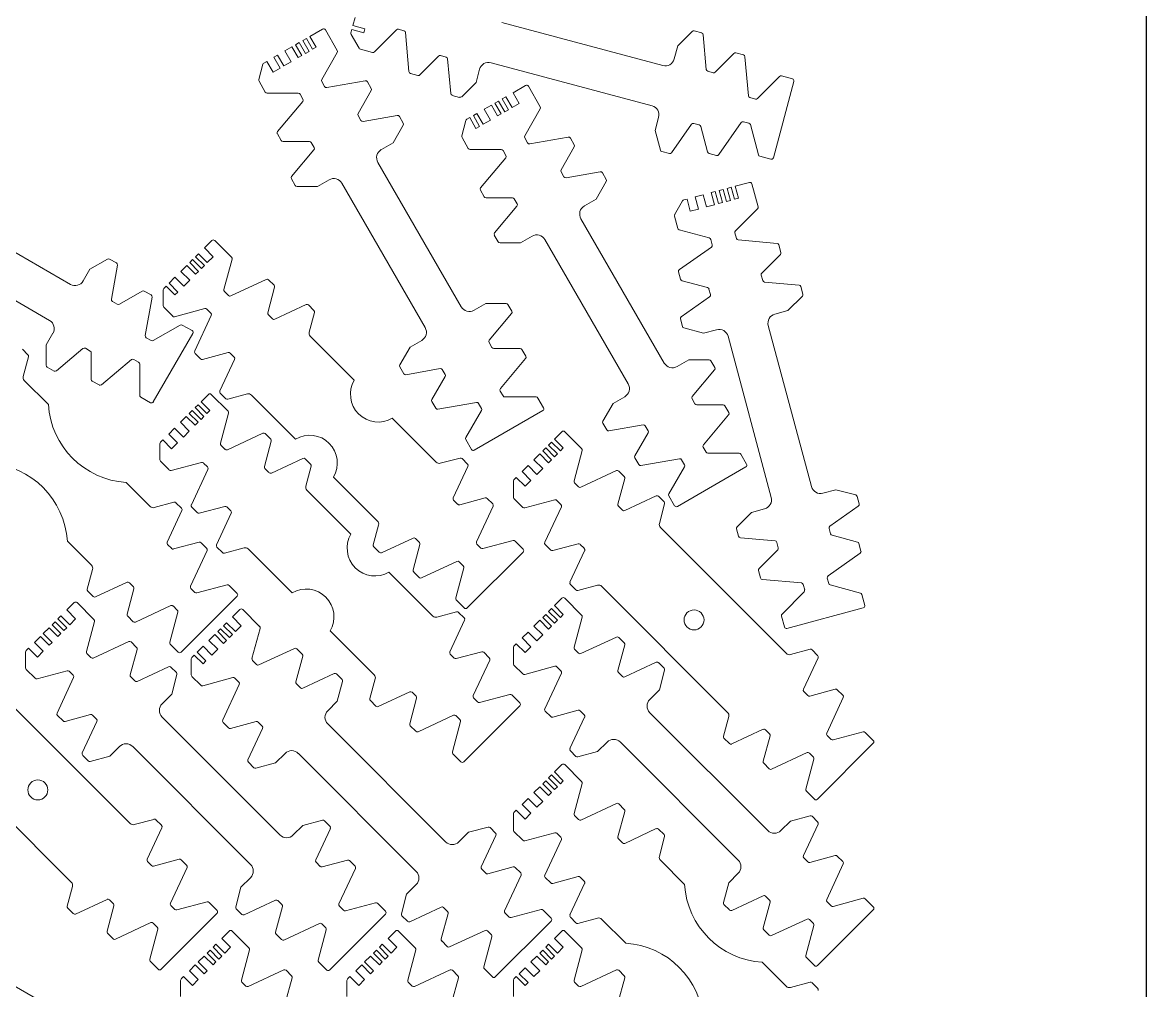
# Model space of a CAD drawing. Header units: millimetres. Extents: x 0 to 1040, y 0 to 600.
# Drawn here: x 769.7 to 1040, y 154.4 to 387.1 of the extents above; entities that cross this region are included whole.
import ezdxf

# ---------------------------------------------------------------- set-up
doc = ezdxf.new("R2010")
doc.units = ezdxf.units.MM
for name, color, linetype in [('Q3_NORMAL', 3, 'Continuous'), ('Q4_MEDIUM', 4, 'Continuous'), ('Q5_HIGH', 5, 'Continuous'), ('SHEET', 7, 'Continuous')]:
    doc.layers.add(name, color=color, linetype=linetype)

msp = doc.modelspace()

# ---------------------------------------------------------------- linework, layer by layer
at = {"layer": 'Q3_NORMAL', "color": 3, "lineweight": 13}
for p, q in [((838.84, 383.72), (841.87, 385.47)), ((848.69, 384.58), (848.89, 385.34)), ((850.65, 380.88), (848.74, 384.2)), ((826.54, 373.32), (827.53, 377.02)), ((827.76, 377.32), (828.45, 377.72)), ((887.66, 370.19), (890.69, 371.94)), ((875.35, 359.79), (876.35, 363.49)), ((876.58, 363.79), (877.26, 364.19)), ((941.11, 347.71), (944.49, 348.62)), ((926.53, 340.85), (928.45, 344.17)), ((928.75, 344.4), (929.52, 344.61)), ((813.45, 332.89), (815.21, 334.66)), ((803.55, 318.95), (803.55, 322.78)), ((803.69, 323.14), (804.25, 323.7)), ((812.64, 295.91), (814.41, 297.68)), ((802.89, 286.16), (803.45, 286.72)), ((897.64, 286.91), (899.41, 288.68)), ((802.74, 281.98), (802.74, 285.8)), ((887.74, 272.98), (887.74, 276.8)), ((887.89, 277.16), (888.45, 277.72)), ((897.64, 246.91), (899.41, 248.68)), ((780.36, 245.85), (782.13, 247.62)), ((820.19, 244.19), (821.96, 245.96)), ((770.46, 231.91), (770.46, 235.74)), ((770.61, 236.09), (771.17, 236.65)), ((887.74, 232.98), (887.74, 236.8)), ((887.89, 237.16), (888.45, 237.72)), ((810.29, 230.26), (810.29, 234.09)), ((810.44, 234.44), (811, 235)), ((897.64, 206.91), (899.41, 208.68)), ((887.89, 197.16), (888.45, 197.72)), ((887.74, 192.98), (887.74, 196.8)), ((817.64, 166.91), (819.41, 168.68)), ((857.64, 166.91), (859.41, 168.68)), ((897.64, 166.91), (899.41, 168.68)), ((807.74, 152.98), (807.74, 156.8)), ((807.89, 157.16), (808.45, 157.72)), ((847.74, 152.98), (847.74, 156.8)), ((847.89, 157.16), (848.45, 157.72)), ((887.74, 152.98), (887.74, 156.8)), ((887.89, 157.16), (888.45, 157.72))]:
    msp.add_line(p, q, dxfattribs=at)
at = {"layer": 'Q3_NORMAL', "color": 3, "linetype": 'Continuous', "lineweight": 13}
for p, q in [((842.55, 385.29), (845.41, 380.34)), ((860.13, 385.44), (861.44, 385.08)), ((861.81, 384.64), (862.63, 375.27)), ((933.03, 384.54), (931.23, 385.02)), ((934.13, 375.78), (933.4, 384.1)), ((850.95, 380.65), (853.86, 379.87)), ((870.26, 379.1), (871.57, 378.75)), ((943.07, 379.26), (941.27, 379.74)), ((944.25, 369.45), (943.43, 378.82)), ((871.94, 378.31), (872.67, 369.99)), ((842.86, 371.42), (852.12, 373.05)), ((863, 374.83), (864.8, 374.35)), ((935.81, 374.99), (934.5, 375.34)), ((954.83, 373.52), (952.21, 374.22)), ((826.59, 372.94), (828.09, 370.34)), ((841.66, 372.84), (842.34, 371.66)), ((852.64, 372.81), (853.57, 371.2)), ((891.37, 371.76), (894.23, 366.81)), ((955.18, 372.91), (950.27, 354.55)), ((837.09, 368.09), (831.04, 360.88)), ((836.46, 369.84), (837.14, 368.66)), ((873.04, 369.55), (874.83, 369.07)), ((945.94, 368.66), (944.62, 369.01)), ((850.4, 364.7), (851.08, 363.52)), ((851.6, 363.28), (859.82, 364.73)), ((860.34, 364.48), (861.27, 362.87)), ((930.59, 362.59), (925.81, 355.76)), ((932.45, 362.44), (931.13, 362.79)), ((942.53, 363.02), (937.13, 355.31)), ((944.38, 362.86), (943.07, 363.21)), ((830.99, 360.31), (831.92, 358.7)), ((891.67, 357.89), (900.94, 359.52)), ((839.14, 358.2), (839.82, 357.02)), ((875.4, 359.41), (876.91, 356.81)), ((890.47, 359.31), (891.15, 358.13)), ((901.46, 359.28), (902.39, 357.67)), ((839.77, 356.45), (834.41, 350.05)), ((885.91, 354.56), (879.86, 347.35)), ((885.28, 356.31), (885.96, 355.13)), ((925.27, 355.56), (923.47, 356.04)), ((936.59, 355.11), (934.8, 355.59)), ((949.65, 354.2), (947.03, 354.9)), ((834.36, 349.48), (835.29, 347.87)), ((899.22, 351.17), (899.9, 349.99)), ((900.42, 349.75), (908.63, 351.2)), ((909.15, 350.95), (910.09, 349.34)), ((879.81, 346.78), (880.74, 345.17)), ((945.1, 348.26), (946.58, 342.75)), ((887.96, 344.67), (888.64, 343.49)), ((888.59, 342.92), (883.22, 336.53)), ((926.48, 340.47), (927.26, 337.57)), ((883.17, 335.95), (884.1, 334.34)), ((941.01, 336.47), (941.37, 335.16)), ((815.92, 334.66), (819.96, 330.62)), ((935.38, 333.07), (927.67, 327.67)), ((935.22, 334.92), (935.57, 333.61)), ((941.81, 334.79), (951.18, 333.97)), ((951.62, 333.6), (952.1, 331.8)), ((792.29, 329.27), (790.67, 330.2)), ((791.08, 320.53), (792.53, 328.75)), ((927.47, 327.13), (927.95, 325.33)), ((819.8, 321.34), (828.33, 325.32)), ((828.9, 325.22), (830.21, 323.9)), ((947.35, 326.35), (947.7, 325.03)), ((948.14, 324.66), (956.46, 323.94)), ((800.61, 321.58), (799, 322.51)), ((818.27, 322.4), (819.24, 321.44)), ((934.79, 322.98), (935.15, 321.67)), ((956.9, 323.57), (957.38, 321.77)), ((792.5, 319.33), (791.32, 320.01)), ((799.22, 311.79), (800.86, 321.06)), ((830.35, 315.74), (837.92, 319.27)), ((838.48, 319.17), (839.8, 317.85)), ((887.37, 317.65), (886.44, 319.27)), ((934.95, 321.13), (928.11, 316.34)), ((803.69, 318.6), (805.82, 316.48)), ((815.09, 316.63), (811.12, 308.11)), ((814.03, 318.16), (814.99, 317.2)), ((828.83, 316.8), (829.79, 315.84)), ((881.96, 310.69), (887.32, 317.08)), ((810.49, 312.99), (808.14, 314.34)), ((927.92, 315.8), (928.4, 314.01)), ((800.64, 310.59), (799.46, 311.27)), ((810.67, 312.31), (801.17, 295.85)), ((769.7, 308.53), (771.02, 307.21)), ((784.25, 308.71), (777.86, 303.34)), ((786, 308.08), (784.82, 308.76)), ((882.59, 308.94), (881.91, 310.12)), ((890.74, 306.83), (889.81, 308.44)), ((795.89, 306.03), (788.68, 299.98)), ((797.64, 305.4), (796.46, 306.08)), ((811.22, 307.54), (812.53, 306.22)), ((820.7, 306.08), (817.17, 298.52)), ((819.63, 307.61), (820.6, 306.65)), ((884.64, 299.05), (890.69, 306.26)), ((936.19, 304.13), (935.26, 305.74)), ((777.29, 303.29), (775.67, 304.22)), ((861.39, 302.65), (860.46, 304.27)), ((870.13, 303.86), (861.91, 302.41)), ((871.33, 302.44), (870.65, 303.62)), ((930.78, 297.16), (936.14, 303.55)), ((788.11, 299.93), (786.5, 300.86)), ((815.11, 297.68), (819.15, 293.64)), ((817.27, 297.95), (818.58, 296.64)), ((885.27, 297.3), (884.59, 298.48)), ((800.49, 295.67), (798.14, 297.02)), ((869.09, 294.33), (868.16, 295.94)), ((878.87, 295.72), (869.61, 294.09)), ((880.07, 294.3), (879.39, 295.48)), ((895, 294.45), (893.64, 296.8)), ((931.41, 295.41), (930.73, 296.59)), ((939.56, 293.3), (938.62, 294.91)), ((894.81, 293.77), (878.36, 284.27)), ((933.46, 285.52), (939.51, 292.73)), ((910.21, 289.13), (909.28, 290.74)), ((918.95, 290.33), (910.73, 288.88)), ((920.15, 288.91), (919.47, 290.09)), ((819, 284.36), (827.52, 288.34)), ((828.09, 288.24), (829.4, 286.92)), ((877.68, 284.45), (876.32, 286.8)), ((900.11, 288.68), (904.15, 284.64)), ((817.47, 285.42), (818.43, 284.46)), ((934.09, 283.77), (933.41, 284.95)), ((802.89, 281.62), (805.01, 279.5)), ((813.23, 281.18), (814.19, 280.22)), ((829.55, 278.76), (837.11, 282.29)), ((837.68, 282.19), (838.99, 280.87)), ((876.72, 280.93), (875.4, 282.25)), ((917.9, 280.8), (916.97, 282.41)), ((927.69, 282.19), (918.42, 280.56)), ((928.89, 280.77), (928.21, 281.95)), ((943.81, 280.92), (942.46, 283.27)), ((814.29, 279.65), (810.31, 271.13)), ((828.02, 279.82), (828.98, 278.86)), ((873.29, 272.8), (876.82, 280.37)), ((904, 275.36), (912.52, 279.34)), ((913.09, 279.24), (914.4, 277.92)), ((943.63, 280.24), (927.18, 270.74)), ((902.47, 276.42), (903.43, 275.46)), ((914.55, 269.76), (922.11, 273.29)), ((922.68, 273.19), (923.99, 271.87)), ((926.49, 270.92), (925.14, 273.27)), ((970.89, 271.34), (970.41, 273.14)), ((807.94, 270.29), (806.62, 271.61)), ((810.41, 270.56), (811.73, 269.25)), ((818.83, 270.63), (819.79, 269.67)), ((874.35, 271.28), (873.39, 272.24)), ((878.89, 262.25), (882.87, 270.78)), ((882.77, 271.34), (881.45, 272.66)), ((887.89, 272.62), (890.01, 270.5)), ((899.29, 270.65), (895.31, 262.13)), ((898.23, 272.18), (899.19, 271.22)), ((913.02, 270.82), (913.98, 269.86)), ((963.86, 266.01), (970.7, 270.8)), ((804.51, 262.17), (808.04, 269.73)), ((819.89, 269.1), (816.36, 261.54)), ((941.91, 263.57), (941.43, 265.37)), ((964.02, 264.16), (963.66, 265.47)), ((863.63, 263.15), (856.07, 259.62)), ((865.16, 262.08), (864.2, 263.05)), ((890.09, 260.49), (888.17, 262.41)), ((950.67, 262.48), (942.35, 263.2)), ((805.58, 260.64), (804.61, 261.6)), ((810.11, 251.61), (814.09, 260.14)), ((813.99, 260.71), (812.68, 262.02)), ((816.46, 260.98), (817.78, 259.66)), ((855.5, 259.72), (854.19, 261.03)), ((890.09, 259.78), (876.65, 246.35)), ((879.95, 260.72), (878.99, 261.69)), ((895.41, 261.56), (896.73, 260.25)), ((904.89, 260.1), (901.36, 252.54)), ((903.83, 261.63), (904.79, 260.67)), ((951.46, 260.79), (951.11, 262.11)), ((971.34, 260.01), (970.86, 261.81)), ((874.18, 257.54), (865.66, 253.57)), ((875.71, 256.48), (874.75, 257.44)), ((963.43, 254.07), (971.14, 259.47)), ((865.09, 253.67), (863.78, 254.98)), ((947.19, 253.54), (946.71, 255.34)), ((794.86, 252.51), (787.29, 248.98)), ((796.38, 251.45), (795.42, 252.41)), ((821.31, 249.85), (819.39, 251.77)), ((901.46, 251.98), (902.78, 250.66)), ((957, 252.35), (947.63, 253.17)), ((957.8, 250.67), (957.44, 251.98)), ((963.59, 252.22), (963.24, 253.53)), ((786.73, 249.08), (785.41, 250.4)), ((821.31, 249.15), (807.87, 235.71)), ((811.18, 250.09), (810.21, 251.05)), ((900.11, 248.68), (904.15, 244.64)), ((972.25, 246.95), (971.55, 249.57)), ((782.84, 247.62), (786.88, 243.58)), ((805.41, 246.91), (796.88, 242.93)), ((806.93, 245.84), (805.97, 246.81)), ((875.94, 246.35), (874.03, 248.27)), ((971.9, 246.34), (953.54, 241.42)), ((796.31, 243.03), (795, 244.35)), ((822.67, 245.96), (826.71, 241.92)), ((872.48, 235.82), (876.01, 243.39)), ((875.91, 243.95), (874.59, 245.27)), ((952.93, 241.77), (952.23, 244.39)), ((786.72, 234.3), (795.25, 238.28)), ((795.81, 238.18), (797.13, 236.86)), ((904, 235.36), (912.52, 239.34)), ((913.09, 239.24), (914.4, 237.92)), ((785.19, 235.36), (786.16, 234.4)), ((807.17, 235.71), (805.25, 237.63)), ((826.55, 232.64), (835.08, 236.62)), ((835.64, 236.52), (836.96, 235.2)), ((873.55, 234.3), (872.58, 235.26)), ((881.96, 234.37), (880.65, 235.68)), ((902.47, 236.42), (903.43, 235.46)), ((960.91, 234.95), (959.59, 236.27)), ((825.02, 233.71), (825.98, 232.74)), ((878.09, 225.27), (882.06, 233.8)), ((887.89, 232.62), (890.01, 230.5)), ((914.55, 229.76), (922.11, 233.29)), ((922.68, 233.19), (923.99, 231.87)), ((957.48, 226.82), (961.01, 234.39)), ((770.61, 231.56), (772.74, 229.43)), ((780.95, 231.12), (781.91, 230.16)), ((795.75, 229.76), (796.71, 228.8)), ((797.27, 228.7), (804.84, 232.22)), ((805.4, 232.12), (806.72, 230.81)), ((810.44, 229.9), (812.56, 227.78)), ((837.1, 227.04), (844.66, 230.57)), ((845.23, 230.47), (846.55, 229.15)), ((899.29, 230.65), (895.31, 222.13)), ((898.23, 232.18), (899.19, 231.22)), ((913.02, 230.82), (913.98, 229.86)), ((782.01, 229.59), (778.04, 221.06)), ((821.84, 227.94), (817.86, 219.41)), ((820.78, 229.46), (821.74, 228.5)), ((835.57, 228.1), (836.54, 227.14)), ((862.83, 226.17), (855.26, 222.64)), ((864.35, 225.1), (863.39, 226.07)), ((879.15, 223.75), (878.18, 224.71)), ((889.28, 223.51), (887.36, 225.43)), ((958.55, 225.3), (957.58, 226.26)), ((963.09, 216.27), (967.06, 224.8)), ((966.96, 225.37), (965.65, 226.68)), ((854.7, 222.74), (853.38, 224.06)), ((889.28, 222.81), (875.85, 209.37)), ((778.14, 220.5), (779.45, 219.18)), ((787.61, 219.04), (784.09, 211.48)), ((786.55, 220.57), (787.52, 219.6)), ((873.38, 220.57), (864.85, 216.59)), ((874.9, 219.5), (873.94, 220.47)), ((895.41, 221.56), (896.73, 220.25)), ((904.89, 220.1), (901.36, 212.54)), ((903.83, 221.63), (904.79, 220.67)), ((817.96, 218.84), (819.28, 217.53)), ((827.44, 217.38), (823.92, 209.82)), ((826.38, 218.91), (827.34, 217.95)), ((864.28, 216.69), (862.97, 218)), ((947.83, 217.17), (940.26, 213.64)), ((949.35, 216.1), (948.39, 217.07)), ((974.28, 214.51), (972.36, 216.43)), ((939.7, 213.74), (938.38, 215.06)), ((974.28, 213.81), (960.85, 200.37)), ((964.15, 214.75), (963.18, 215.71)), ((784.19, 210.91), (785.5, 209.6)), ((875.14, 209.37), (873.22, 211.29)), ((901.46, 211.98), (902.78, 210.66)), ((958.38, 211.57), (949.85, 207.59)), ((959.9, 210.5), (958.94, 211.47)), ((824.02, 209.26), (825.33, 207.94)), ((900.11, 208.68), (904.15, 204.64)), ((949.28, 207.69), (947.97, 209)), ((960.14, 200.37), (958.22, 202.29)), ((904, 195.36), (912.52, 199.34)), ((913.09, 199.24), (914.4, 197.92)), ((803.12, 194.09), (801.81, 195.4)), ((843.64, 193.89), (842.32, 195.2)), ((902.47, 196.42), (903.43, 195.46)), ((960.91, 194.95), (959.59, 196.27)), ((799.7, 185.96), (803.22, 193.52)), ((840.21, 185.76), (843.74, 193.32)), ((883.46, 192.23), (882.15, 193.55)), ((887.89, 192.62), (890.01, 190.5)), ((898.23, 192.18), (899.19, 191.22)), ((914.55, 189.76), (922.11, 193.29)), ((922.68, 193.19), (923.99, 191.87)), ((957.48, 186.82), (961.01, 194.39)), ((880.04, 184.11), (883.56, 191.67)), ((899.29, 190.65), (895.31, 182.13)), ((913.02, 190.82), (913.98, 189.86)), ((966.96, 185.37), (965.65, 186.68)), ((800.76, 184.43), (799.8, 185.39)), ((805.3, 175.41), (809.28, 183.93)), ((809.18, 184.5), (807.86, 185.82)), ((841.27, 184.23), (840.31, 185.2)), ((849.69, 184.3), (848.37, 185.62)), ((889.52, 182.65), (888.2, 183.96)), ((958.55, 185.3), (957.58, 186.26)), ((963.09, 176.27), (967.06, 184.8)), ((845.81, 175.21), (849.79, 183.74)), ((881.1, 182.58), (880.14, 183.54)), ((885.64, 173.55), (889.62, 182.08)), ((895.41, 181.56), (896.73, 180.25)), ((903.83, 181.63), (904.79, 180.67)), ((904.89, 180.1), (901.36, 172.54)), ((790.04, 176.3), (782.48, 172.77)), ((791.57, 175.24), (790.6, 176.2)), ((830.55, 176.1), (822.99, 172.58)), ((832.08, 175.04), (831.12, 176)), ((947.83, 177.17), (940.26, 173.64)), ((949.35, 176.1), (948.39, 177.07)), ((964.15, 174.75), (963.18, 175.71)), ((974.28, 174.51), (972.36, 176.43)), ((781.91, 172.87), (780.6, 174.19)), ((806.36, 173.88), (805.4, 174.84)), ((816.49, 173.65), (814.58, 175.56)), ((822.42, 172.68), (821.11, 173.99)), ((846.87, 173.68), (845.91, 174.64)), ((857.01, 173.45), (855.09, 175.37)), ((870.38, 174.45), (862.82, 170.92)), ((871.91, 173.39), (870.94, 174.35)), ((886.7, 172.03), (885.74, 172.99)), ((896.83, 171.79), (894.92, 173.71)), ((939.7, 173.74), (938.38, 175.06)), ((974.28, 173.81), (960.85, 160.37)), ((800.59, 170.7), (792.06, 166.72)), ((802.12, 169.64), (801.16, 170.6)), ((816.49, 172.94), (803.06, 159.5)), ((841.1, 170.5), (832.57, 166.52)), ((842.63, 169.44), (841.67, 170.4)), ((857.01, 172.74), (843.57, 159.31)), ((862.25, 171.02), (860.94, 172.34)), ((896.83, 171.09), (883.4, 157.65)), ((901.46, 171.98), (902.78, 170.66)), ((958.38, 171.57), (949.85, 167.59)), ((959.9, 170.5), (958.94, 171.47)), ((791.5, 166.82), (790.18, 168.14)), ((820.11, 168.68), (824.15, 164.64)), ((832.01, 166.62), (830.69, 167.94)), ((860.11, 168.68), (864.15, 164.64)), ((880.93, 168.85), (872.4, 164.87)), ((882.46, 167.78), (881.5, 168.75)), ((900.11, 168.68), (904.15, 164.64)), ((949.28, 167.69), (947.97, 169)), ((871.84, 164.97), (870.52, 166.29)), ((960.14, 160.37), (958.22, 162.29)), ((802.35, 159.5), (800.43, 161.42)), ((842.86, 159.31), (840.95, 161.22)), ((882.69, 157.65), (880.77, 159.57)), ((824, 155.36), (832.52, 159.34)), ((833.09, 159.24), (834.4, 157.92)), ((864, 155.36), (872.52, 159.34)), ((873.09, 159.24), (874.4, 157.92)), ((904, 155.36), (912.52, 159.34)), ((913.09, 159.24), (914.4, 157.92)), ((822.47, 156.42), (823.43, 155.46)), ((862.47, 156.42), (863.43, 155.46)), ((902.47, 156.42), (903.43, 155.46)), ((960.91, 154.95), (959.59, 156.27))]:
    msp.add_line(p, q, dxfattribs=at)
at = {"layer": 'Q3_NORMAL', "color": 3, "lineweight": 13}
for centre, start, end in [((842.12, 385.04), 30, 120), ((849.17, 384.45), 165, -150), ((851.08, 381.13), -150, -105), ((828.01, 376.89), 120, 165), ((827.02, 373.19), 165, -150), ((890.94, 371.51), 30, 120), ((876.83, 363.36), 120, 165), ((875.84, 359.66), 165, -150), ((944.62, 348.14), 15, 105), ((928.88, 343.92), 105, 150), ((926.97, 340.6), 150, -165), ((815.57, 334.3), 45, 135), ((804.05, 322.78), 135, 180), ((804.05, 318.95), 180, -135), ((814.76, 297.33), 45, 135), ((899.76, 288.33), 45, 135), ((803.24, 285.8), 135, 180), ((803.24, 281.98), 180, -135), ((888.24, 276.8), 135, 180), ((888.24, 272.98), 180, -135), ((899.76, 248.33), 45, 135), ((782.49, 247.26), 45, 135), ((822.31, 245.61), 45, 135), ((770.96, 235.74), 135, 180), ((888.24, 236.8), 135, 180), ((810.79, 234.09), 135, 180), ((888.24, 232.98), 180, -135), ((770.96, 231.91), 180, -135), ((810.79, 230.26), 180, -135), ((899.76, 208.33), 45, 135), ((888.24, 196.8), 135, 180), ((888.24, 192.98), 180, -135), ((819.76, 168.33), 45, 135), ((859.76, 168.33), 45, 135), ((899.76, 168.33), 45, 135), ((808.24, 156.8), 135, 180), ((848.24, 156.8), 135, 180), ((888.24, 156.8), 135, 180)]:
    msp.add_arc(centre, 0.5, start, end, dxfattribs=at)
at = {"layer": 'Q3_NORMAL', "color": 3, "linetype": 'Continuous', "lineweight": 13}
for centre, start, end in [((860, 384.95), 75, 135), ((861.32, 384.6), 5, 75), ((931.1, 384.54), 75, 135), ((932.9, 384.05), 5, 75), ((844.98, 380.09), -30, 30), ((853.99, 380.35), -105, -45), ((870.13, 378.62), 75, 135), ((871.44, 378.26), 5, 75), ((941.14, 379.26), 75, 135), ((942.94, 378.78), 5, 75), ((934.63, 375.83), -175, -105), ((842.09, 373.09), 150, -150), ((852.21, 372.56), 30, 100), ((863.13, 375.31), -175, -105), ((864.93, 374.83), -105, -45), ((935.94, 375.48), -105, -45), ((952.08, 373.74), 75, 135), ((954.7, 373.04), -15, 75), ((828.52, 370.59), -150, -90), ((842.77, 371.91), -150, -80), ((853.14, 370.95), -30, 30), ((836.03, 369.59), 30, 90), ((836.71, 368.41), -40, 30), ((873.17, 370.04), -175, -105), ((874.96, 369.56), -105, -45), ((944.75, 369.49), -175, -105), ((946.07, 369.14), -105, -45), ((850.83, 364.95), 150, -150), ((893.79, 366.56), -30, 30), ((851.51, 363.77), -150, -80), ((859.9, 364.23), 30, 100), ((860.83, 362.62), -30, 30), ((931, 362.3), 75, 145), ((932.32, 361.95), 15, 75), ((942.94, 362.73), 75, 145), ((944.26, 362.38), 15, 75), ((831.42, 360.56), 140, -150), ((890.91, 359.56), 150, -150), ((901.03, 359.03), 30, 100), ((832.36, 358.95), -150, -90), ((838.71, 357.95), 30, 90), ((839.39, 356.77), -40, 30), ((877.34, 357.06), -150, -90), ((891.59, 358.38), -150, -80), ((901.96, 357.42), -30, 30), ((884.84, 356.06), 30, 90), ((885.53, 354.88), -40, 30), ((923.6, 356.52), -165, -105), ((925.4, 356.04), -105, -35), ((934.93, 356.08), -165, -105), ((936.72, 355.59), -105, -35), ((947.16, 355.39), -165, -105), ((949.78, 354.68), -105, -15), ((899.65, 351.42), 150, -150), ((834.79, 349.73), 140, -150), ((900.33, 350.24), -150, -80), ((908.72, 350.7), 30, 100), ((909.65, 349.09), -30, 30), ((835.72, 348.12), -150, -90), ((880.24, 347.03), 140, -150), ((881.17, 345.42), -150, -90), ((887.52, 344.42), 30, 90), ((888.21, 343.24), -40, 30), ((946.1, 342.62), -45, 15), ((883.61, 336.2), 140, -150), ((927.75, 337.7), -165, -105), ((934.74, 334.79), 15, 75), ((941.5, 336.6), 135, -165), ((884.54, 334.59), -150, -90), ((935.09, 333.48), -55, 15), ((941.85, 335.29), -165, -95), ((951.14, 333.47), 15, 85), ((790.42, 329.77), 60, 120), ((819.61, 330.27), -15, 45), ((951.62, 331.68), -45, 15), ((792.04, 328.84), -10, 60), ((927.95, 327.26), 125, -165), ((828.54, 324.86), 45, 115), ((928.44, 325.46), -165, -105), ((947.83, 326.48), 135, -165), ((948.19, 325.16), -165, -95), ((798.75, 322.08), 60, 120), ((818.63, 322.76), 165, -135), ((829.86, 323.55), -15, 45), ((934.31, 322.85), 15, 75), ((934.66, 321.54), -55, 15), ((956.41, 323.44), 15, 85), ((956.89, 321.64), -45, 15), ((791.57, 320.45), 170, -120), ((792.75, 319.77), -120, -60), ((800.36, 321.15), -10, 60), ((819.59, 321.79), -135, -65), ((838.13, 318.81), 45, 115), ((886.01, 319.02), 30, 90), ((806.17, 316.83), -135, -75), ((813.68, 317.81), 45, 105), ((814.64, 316.84), -25, 45), ((829.18, 317.16), 165, -135), ((839.44, 317.5), -15, 45), ((886.94, 317.4), -40, 30), ((928.4, 315.93), 125, -165), ((807.89, 313.91), 60, 120), ((830.14, 316.19), -135, -65), ((928.88, 314.14), -165, -105), ((799.71, 311.71), 170, -120), ((810.24, 312.56), -30, 60), ((784.57, 308.32), 60, 130), ((800.89, 311.02), -120, -60), ((882.34, 310.37), 140, -150), ((883.02, 309.19), -150, -90), ((889.37, 308.19), 30, 90), ((770.67, 306.86), -15, 45), ((785.75, 307.64), 0, 60), ((796.21, 305.64), 60, 130), ((811.57, 307.89), 155, -135), ((812.89, 306.58), -135, -75), ((819.28, 307.26), 45, 105), ((820.24, 306.29), -25, 45), ((890.3, 306.58), -40, 30), ((934.83, 305.49), 30, 90), ((775.92, 304.66), 180, -120), ((777.54, 303.72), -120, -50), ((797.39, 304.96), 0, 60), ((860.89, 304.52), 150, -150), ((870.22, 303.37), 30, 100), ((935.76, 303.88), -40, 30), ((786.75, 301.29), 180, -120), ((861.83, 302.9), -150, -80), ((870.9, 302.19), -30, 30), ((788.36, 300.36), -120, -50), ((798.39, 297.46), 180, -120), ((817.62, 298.31), 155, -135), ((885.02, 298.73), 140, -150), ((800.74, 296.1), -120, -30), ((818.94, 296.99), -135, -75), ((868.59, 296.19), 150, -150), ((878.96, 295.23), 30, 100), ((885.7, 297.55), -150, -90), ((893.21, 296.55), 30, 90), ((931.16, 296.84), 140, -150), ((931.84, 295.66), -150, -90), ((938.19, 294.66), 30, 90), ((818.8, 293.29), -15, 45), ((869.52, 294.58), -150, -80), ((879.64, 294.05), -30, 30), ((894.56, 294.2), -60, 30), ((939.12, 293.05), -40, 30), ((909.71, 290.99), 150, -150), ((919.04, 289.84), 30, 100), ((827.74, 287.89), 45, 115), ((829.05, 286.57), -15, 45), ((876.75, 287.05), 150, -150), ((910.64, 289.38), -150, -80), ((919.72, 288.66), -30, 30), ((817.82, 285.78), 165, -135), ((818.78, 284.82), -135, -65), ((878.11, 284.7), -150, -60), ((903.8, 284.29), -15, 45), ((933.84, 285.2), 140, -150), ((812.87, 280.83), 45, 105), ((837.32, 281.83), 45, 115), ((875.05, 281.89), 45, 105), ((917.41, 282.66), 150, -150), ((927.78, 281.7), 30, 100), ((934.52, 284.02), -150, -90), ((942.03, 283.02), 30, 90), ((805.36, 279.85), -135, -75), ((813.83, 279.87), -25, 45), ((828.37, 280.18), 165, -135), ((829.34, 279.21), -135, -65), ((838.64, 280.52), -15, 45), ((876.36, 280.58), -25, 45), ((912.74, 278.89), 45, 115), ((918.34, 281.05), -150, -80), ((928.46, 280.52), -30, 30), ((943.38, 280.67), -60, 30), ((902.82, 276.78), 165, -135), ((914.05, 277.57), -15, 45), ((903.78, 275.82), -135, -65), ((922.32, 272.83), 45, 115), ((925.57, 273.52), 150, -150), ((969.93, 273.01), 15, 75), ((806.27, 271.26), 45, 105), ((810.76, 270.92), 155, -135), ((818.47, 270.28), 45, 105), ((873.74, 272.59), 155, -135), ((874.71, 271.63), -135, -75), ((881.1, 272.31), 45, 105), ((882.42, 270.99), -25, 45), ((890.36, 270.85), -135, -75), ((897.87, 271.83), 45, 105), ((898.83, 270.87), -25, 45), ((913.37, 271.18), 165, -135), ((923.64, 271.52), -15, 45), ((926.93, 271.17), -150, -60), ((970.41, 271.21), -55, 15), ((807.59, 269.94), -25, 45), ((812.08, 269.6), -135, -75), ((819.44, 269.31), -25, 45), ((914.34, 270.21), -135, -65), ((941.91, 265.5), 135, -165), ((964.15, 265.6), 125, -165), ((863.84, 262.69), 45, 115), ((879.34, 262.04), 155, -135), ((887.82, 262.05), 45, 105), ((942.4, 263.7), -165, -95), ((950.62, 261.98), 15, 85), ((964.5, 264.29), -165, -105), ((804.97, 261.95), 155, -135), ((805.93, 260.99), -135, -75), ((812.32, 261.67), 45, 105), ((813.64, 260.35), -25, 45), ((816.82, 261.33), 155, -135), ((818.13, 260.01), -135, -75), ((854.54, 261.39), 165, -135), ((855.86, 260.07), -135, -65), ((864.81, 261.73), -15, 45), ((880.31, 261.08), -135, -75), ((889.73, 260.14), -45, 45), ((895.76, 261.92), 155, -135), ((897.08, 260.6), -135, -75), ((903.47, 261.28), 45, 105), ((904.44, 260.31), -25, 45), ((950.98, 260.66), -45, 15), ((970.37, 261.68), 15, 75), ((970.86, 259.88), -55, 15), ((874.4, 257.09), 45, 115), ((864.13, 255.34), 165, -135), ((875.36, 256.13), -15, 45), ((947.19, 255.47), 135, -165), ((795.07, 252.06), 45, 115), ((796.03, 251.09), -15, 45), ((810.57, 251.4), 155, -135), ((819.04, 251.42), 45, 105), ((865.44, 254.02), -135, -65), ((901.82, 252.33), 155, -135), ((947.67, 253.67), -165, -95), ((956.96, 251.85), 15, 85), ((963.72, 253.66), 125, -165), ((964.07, 252.35), -165, -105), ((785.76, 250.75), 165, -135), ((787.08, 249.43), -135, -65), ((811.53, 250.44), -135, -75), ((820.96, 249.5), -45, 45), ((874.38, 248.62), 165, -135), ((903.13, 251.01), -135, -75), ((957.31, 250.54), -45, 15), ((971.06, 249.44), 15, 75), ((805.62, 246.45), 45, 115), ((876.3, 246.7), -135, -45), ((971.77, 246.82), -75, 15), ((786.52, 243.22), -15, 45), ((795.35, 244.7), 165, -135), ((806.58, 245.49), -15, 45), ((874.24, 244.92), 45, 105), ((875.56, 243.6), -25, 45), ((903.8, 244.29), -15, 45), ((952.71, 244.52), 135, -165), ((796.67, 243.38), -135, -65), ((826.35, 241.57), -15, 45), ((953.41, 241.9), -165, -75), ((795.46, 237.82), 45, 115), ((805.6, 237.98), 165, -135), ((912.74, 238.89), 45, 115), ((914.05, 237.57), -15, 45), ((785.55, 235.71), 165, -135), ((796.78, 236.51), -15, 45), ((807.52, 236.07), -135, -45), ((835.29, 236.17), 45, 115), ((836.6, 234.85), -15, 45), ((872.94, 235.61), 155, -135), ((880.29, 235.33), 45, 105), ((902.82, 236.78), 165, -135), ((903.78, 235.82), -135, -65), ((959.24, 235.92), 45, 105), ((786.51, 234.75), -135, -65), ((825.38, 234.06), 165, -135), ((826.34, 233.1), -135, -65), ((873.9, 234.65), -135, -75), ((881.61, 234.01), -25, 45), ((922.32, 232.83), 45, 115), ((960.56, 234.6), -25, 45), ((780.6, 230.76), 45, 105), ((781.56, 229.8), -25, 45), ((796.1, 230.11), 165, -135), ((805.05, 231.77), 45, 115), ((806.36, 230.45), -15, 45), ((844.88, 230.12), 45, 115), ((890.36, 230.85), -135, -75), ((897.87, 231.83), 45, 105), ((898.83, 230.87), -25, 45), ((913.37, 231.18), 165, -135), ((914.34, 230.21), -135, -65), ((923.64, 231.52), -15, 45), ((773.09, 229.79), -135, -75), ((797.06, 229.15), -135, -65), ((812.92, 228.13), -135, -75), ((820.43, 229.11), 45, 105), ((821.39, 228.15), -25, 45), ((835.93, 228.46), 165, -135), ((836.89, 227.5), -135, -65), ((846.19, 228.8), -15, 45), ((853.74, 224.41), 165, -135), ((863.04, 225.71), 45, 115), ((864, 224.75), -15, 45), ((878.54, 225.06), 155, -135), ((887.01, 225.08), 45, 105), ((957.94, 226.61), 155, -135), ((958.9, 225.65), -135, -75), ((965.29, 226.33), 45, 105), ((966.61, 225.01), -25, 45), ((855.05, 223.09), -135, -65), ((879.5, 224.1), -135, -75), ((888.93, 223.16), -45, 45), ((895.76, 221.92), 155, -135), ((903.47, 221.28), 45, 105), ((778.49, 220.85), 155, -135), ((779.81, 219.54), -135, -75), ((786.2, 220.21), 45, 105), ((787.16, 219.25), -25, 45), ((818.32, 219.2), 155, -135), ((826.03, 218.56), 45, 105), ((873.59, 220.11), 45, 115), ((874.55, 219.15), -15, 45), ((897.08, 220.6), -135, -75), ((904.44, 220.31), -25, 45), ((819.63, 217.88), -135, -75), ((826.99, 217.6), -25, 45), ((863.32, 218.36), 165, -135), ((864.64, 217.04), -135, -65), ((948.04, 216.71), 45, 115), ((963.54, 216.06), 155, -135), ((972.01, 216.08), 45, 105), ((938.74, 215.41), 165, -135), ((940.05, 214.09), -135, -65), ((949, 215.75), -15, 45), ((964.5, 215.1), -135, -75), ((973.93, 214.16), -45, 45), ((784.54, 211.26), 155, -135), ((873.57, 211.64), 165, -135), ((901.82, 212.33), 155, -135), ((958.59, 211.11), 45, 115), ((785.86, 209.95), -135, -75), ((824.37, 209.61), 155, -135), ((875.49, 209.72), -135, -45), ((903.13, 211.01), -135, -75), ((948.32, 209.36), 165, -135), ((959.55, 210.15), -15, 45), ((825.69, 208.29), -135, -75), ((949.64, 208.04), -135, -65), ((903.8, 204.29), -15, 45), ((958.57, 202.64), 165, -135), ((960.49, 200.72), -135, -45), ((912.74, 198.89), 45, 115), ((914.05, 197.57), -15, 45), ((801.46, 195.05), 45, 105), ((841.97, 194.85), 45, 105), ((902.82, 196.78), 165, -135), ((903.78, 195.82), -135, -65), ((959.24, 195.92), 45, 105), ((960.56, 194.6), -25, 45), ((802.77, 193.73), -25, 45), ((843.28, 193.54), -25, 45), ((881.79, 193.2), 45, 105), ((883.11, 191.88), -25, 45), ((897.87, 191.83), 45, 105), ((922.32, 192.83), 45, 115), ((890.36, 190.85), -135, -75), ((898.83, 190.87), -25, 45), ((913.37, 191.18), 165, -135), ((914.34, 190.21), -135, -65), ((923.64, 191.52), -15, 45), ((957.94, 186.61), 155, -135), ((965.29, 186.33), 45, 105), ((800.15, 185.75), 155, -135), ((801.11, 184.78), -135, -75), ((807.51, 185.46), 45, 105), ((808.82, 184.15), -25, 45), ((840.66, 185.55), 155, -135), ((841.62, 184.59), -135, -75), ((848.02, 185.26), 45, 105), ((849.33, 183.95), -25, 45), ((880.49, 183.89), 155, -135), ((887.85, 183.61), 45, 105), ((958.9, 185.65), -135, -75), ((966.61, 185.01), -25, 45), ((881.45, 182.93), -135, -75), ((889.16, 182.29), -25, 45), ((895.76, 181.92), 155, -135), ((903.47, 181.28), 45, 105), ((897.08, 180.6), -135, -75), ((904.44, 180.31), -25, 45), ((790.25, 175.85), 45, 115), ((814.22, 175.21), 45, 105), ((830.76, 175.65), 45, 115), ((948.04, 176.71), 45, 115), ((949, 175.75), -15, 45), ((963.54, 176.06), 155, -135), ((972.01, 176.08), 45, 105), ((780.95, 174.54), 165, -135), ((791.21, 174.88), -15, 45), ((805.75, 175.2), 155, -135), ((806.71, 174.23), -135, -75), ((816.14, 173.29), -45, 45), ((821.46, 174.35), 165, -135), ((831.73, 174.69), -15, 45), ((846.26, 175), 155, -135), ((847.23, 174.04), -135, -75), ((854.73, 175.01), 45, 105), ((856.65, 173.09), -45, 45), ((870.59, 173.99), 45, 115), ((871.55, 173.03), -15, 45), ((886.09, 173.34), 155, -135), ((894.56, 173.36), 45, 105), ((938.74, 175.41), 165, -135), ((940.05, 174.09), -135, -65), ((964.5, 175.1), -135, -75), ((973.93, 174.16), -45, 45), ((782.27, 173.23), -135, -65), ((800.8, 170.25), 45, 115), ((822.78, 173.03), -135, -65), ((841.31, 170.05), 45, 115), ((861.29, 172.69), 165, -135), ((862.6, 171.37), -135, -65), ((887.05, 172.38), -135, -75), ((896.48, 171.44), -45, 45), ((901.82, 172.33), 155, -135), ((903.13, 171.01), -135, -75), ((958.59, 171.11), 45, 115), ((959.55, 170.15), -15, 45), ((790.54, 168.49), 165, -135), ((801.76, 169.28), -15, 45), ((831.05, 168.29), 165, -135), ((842.28, 169.09), -15, 45), ((881.14, 168.39), 45, 115), ((882.1, 167.43), -15, 45), ((948.32, 169.36), 165, -135), ((949.64, 168.04), -135, -65), ((791.85, 167.18), -135, -65), ((832.36, 166.98), -135, -65), ((870.88, 166.64), 165, -135), ((872.19, 165.32), -135, -65), ((823.8, 164.29), -15, 45), ((863.8, 164.29), -15, 45), ((903.8, 164.29), -15, 45), ((958.57, 162.64), 165, -135), ((800.79, 161.77), 165, -135), ((802.71, 159.86), -135, -45), ((841.3, 161.58), 165, -135), ((881.13, 159.92), 165, -135), ((960.49, 160.72), -135, -45), ((822.82, 156.78), 165, -135), ((832.74, 158.89), 45, 115), ((834.05, 157.57), -15, 45), ((843.22, 159.66), -135, -45), ((862.82, 156.78), 165, -135), ((872.74, 158.89), 45, 115), ((874.05, 157.57), -15, 45), ((883.05, 158), -135, -45), ((902.82, 156.78), 165, -135), ((912.74, 158.89), 45, 115), ((914.05, 157.57), -15, 45), ((823.78, 155.82), -135, -65), ((863.78, 155.82), -135, -65), ((903.78, 155.82), -135, -65), ((959.24, 155.92), 45, 105), ((960.56, 154.6), -25, 45)]:
    msp.add_arc(centre, 0.5, start, end, dxfattribs=at)
at = {"layer": 'Q4_MEDIUM', "color": 4, "linetype": 'Continuous', "lineweight": 13}
for p, q in [((854.34, 380), (859.65, 385.31)), ((930.75, 384.89), (927.28, 381.42)), ((927.28, 381.42), (926.44, 378.29)), ((845.41, 379.84), (841.66, 373.34)), ((865.28, 374.48), (869.77, 378.97)), ((940.78, 379.61), (936.29, 375.12)), ((878.79, 372.67), (879.63, 375.81)), ((951.73, 374.09), (946.42, 368.78)), ((853.57, 370.7), (850.4, 365.2)), ((875.32, 369.2), (878.79, 372.67)), ((828.52, 370.09), (836.03, 370.09)), ((894.23, 366.31), (890.47, 359.81)), ((861.27, 362.37), (858.81, 358.12)), ((921.85, 361.13), (922.68, 364.26)), ((946.68, 355.26), (944.74, 362.51)), ((923.12, 356.39), (921.85, 361.13)), ((934.44, 355.95), (932.8, 362.08)), ((832.36, 358.45), (838.71, 358.45)), ((858.81, 358.12), (856, 356.5)), ((902.39, 357.17), (899.22, 351.67)), ((877.34, 356.56), (884.84, 356.56)), ((840.63, 347.62), (843.44, 349.25)), ((910.09, 348.84), (907.63, 344.59)), ((835.72, 347.62), (840.63, 347.62)), ((881.17, 344.92), (887.52, 344.92)), ((907.63, 344.59), (904.82, 342.97)), ((946.45, 342.27), (941.14, 336.96)), ((889.45, 334.09), (892.26, 335.72)), ((927.62, 337.22), (934.87, 335.28)), ((884.54, 334.09), (889.45, 334.09)), ((790.17, 330.2), (785.92, 327.75)), ((820.09, 330.14), (818.15, 322.89)), ((951.97, 331.32), (947.48, 326.83)), ((785.92, 327.75), (784.3, 324.94)), ((928.31, 324.98), (934.44, 323.34)), ((798.5, 322.51), (793, 319.33)), ((830.34, 323.42), (828.7, 317.28)), ((881.1, 319.52), (878.3, 317.9)), ((886.01, 319.52), (881.1, 319.52)), ((957.25, 321.29), (953.78, 317.82)), ((806.3, 316.35), (813.55, 318.29)), ((839.93, 317.37), (838.66, 312.63)), ((953.78, 317.82), (950.64, 316.98)), ((807.64, 314.34), (801.14, 310.59)), ((928.75, 313.65), (933.49, 312.38)), ((775.42, 309.56), (777.04, 312.37)), ((838.92, 311.66), (849.5, 301.08)), ((933.49, 312.38), (936.63, 313.22)), ((775.42, 304.66), (775.42, 309.56)), ((860.46, 304.77), (862.92, 309.02)), ((862.92, 309.02), (865.72, 310.64)), ((889.37, 308.69), (883.02, 308.69)), ((771.15, 306.73), (769.88, 301.99)), ((786.25, 301.29), (786.25, 307.64)), ((813.02, 306.09), (819.15, 307.74)), ((929.92, 305.99), (927.11, 304.37)), ((934.83, 305.99), (929.92, 305.99)), ((797.89, 297.46), (797.89, 304.96)), ((770.14, 301.02), (775.93, 295.23)), ((868.16, 296.44), (871.33, 301.94)), ((819.07, 296.51), (823.81, 297.78)), ((824.77, 297.52), (835.36, 286.94)), ((893.21, 297.05), (885.7, 297.05)), ((909.28, 291.24), (911.73, 295.49)), ((911.73, 295.49), (914.54, 297.11)), ((938.19, 295.16), (931.84, 295.16)), ((819.28, 293.16), (817.34, 285.91)), ((869.21, 281.37), (858.63, 291.95)), ((876.32, 287.3), (880.07, 293.8)), ((916.97, 282.91), (920.15, 288.41)), ((829.53, 286.44), (827.89, 280.31)), ((904.28, 284.16), (902.34, 276.91)), ((805.49, 279.37), (812.74, 281.31)), ((874.92, 282.38), (870.18, 281.11)), ((942.03, 283.52), (934.52, 283.52)), ((839.12, 280.39), (837.85, 275.65)), ((925.14, 273.77), (928.89, 280.27)), ((800.44, 270.73), (794.64, 276.52)), ((855.07, 267.22), (844.49, 277.81)), ((914.53, 277.44), (912.89, 271.31)), ((838.11, 274.68), (848.69, 264.1)), ((965.32, 274.76), (962.19, 273.92)), ((970.06, 273.49), (965.32, 274.76)), ((806.14, 271.74), (801.4, 270.47)), ((812.21, 269.12), (818.34, 270.76)), ((880.97, 272.79), (874.84, 271.15)), ((890.49, 270.37), (897.74, 272.31)), ((924.12, 271.39), (922.85, 266.65)), ((941.56, 265.85), (945.03, 269.32)), ((945.03, 269.32), (948.16, 270.16)), ((854.06, 261.52), (855.33, 266.26)), ((923.11, 265.68), (953.41, 235.39)), ((786.29, 256.59), (780.5, 262.38)), ((887.69, 262.54), (880.44, 260.59)), ((970.5, 262.16), (964.37, 263.8)), ((812.19, 262.15), (806.06, 260.51)), ((818.26, 259.53), (823, 260.8)), ((823.97, 260.54), (834.55, 249.96)), ((863.65, 255.47), (865.29, 261.6)), ((897.21, 260.12), (903.34, 261.76)), ((946.84, 255.82), (951.33, 260.31)), ((785.28, 250.88), (786.55, 255.62)), ((868.41, 244.39), (857.82, 254.97)), ((873.9, 248.75), (875.84, 256)), ((818.91, 251.9), (811.66, 249.96)), ((903.26, 250.53), (908, 251.8)), ((908.97, 251.54), (939.26, 221.24)), ((971.19, 249.92), (963.94, 251.87)), ((794.87, 244.83), (796.51, 250.96)), ((952.36, 244.88), (957.67, 250.18)), ((805.12, 238.11), (807.06, 245.36)), ((874.11, 245.4), (869.37, 244.13)), ((904.28, 244.16), (902.34, 236.91)), ((787.01, 243.09), (785.06, 235.84)), ((826.84, 241.44), (824.89, 234.19)), ((854.26, 230.24), (843.68, 240.83)), ((797.26, 236.38), (795.62, 230.24)), ((880.16, 235.81), (874.03, 234.17)), ((914.53, 237.44), (912.89, 231.31)), ((959.11, 236.4), (954.37, 235.13)), ((837.09, 234.72), (835.44, 228.59)), ((773.22, 229.31), (780.47, 231.25)), ((806.85, 230.33), (805.58, 225.59)), ((890.49, 230.37), (897.74, 232.31)), ((924.12, 231.39), (922.85, 226.65)), ((813.05, 227.65), (820.3, 229.59)), ((846.67, 228.67), (845.4, 223.93)), ((853.25, 224.54), (854.52, 229.28)), ((765.32, 224.82), (795.62, 194.52)), ((805.58, 225.59), (803.28, 223.29)), ((862.84, 218.49), (864.48, 224.62)), ((886.88, 225.56), (879.63, 223.62)), ((922.85, 226.65), (920.55, 224.35)), ((965.16, 226.81), (959.03, 225.17)), ((845.4, 223.93), (843.11, 221.63)), ((897.21, 220.12), (903.34, 221.76)), ((779.94, 219.05), (786.07, 220.7)), ((819.76, 217.4), (825.9, 219.04)), ((873.09, 211.77), (875.03, 219.02)), ((938.25, 215.54), (939.52, 220.28)), ((971.88, 216.56), (964.63, 214.62)), ((908, 211.8), (910.3, 214.1)), ((947.84, 209.49), (949.48, 215.62)), ((790.73, 210.74), (793.02, 213.03)), ((830.56, 209.08), (832.85, 211.38)), ((903.26, 210.53), (908, 211.8)), ((751.18, 210.67), (781.48, 180.38)), ((785.99, 209.47), (790.73, 210.74)), ((825.81, 207.81), (830.56, 209.08)), ((958.09, 202.77), (960.03, 210.02)), ((904.28, 204.16), (902.34, 196.91)), ((914.53, 197.44), (912.89, 191.31)), ((801.33, 195.53), (796.59, 194.26)), ((841.84, 195.33), (837.1, 194.06)), ((954.37, 195.13), (952.08, 192.84)), ((959.11, 196.4), (954.37, 195.13)), ((837.1, 194.06), (834.81, 191.77)), ((876.93, 192.41), (874.63, 190.12)), ((881.67, 193.68), (876.93, 192.41)), ((890.49, 190.37), (897.74, 192.31)), ((924.12, 191.39), (922.85, 186.65)), ((965.16, 186.81), (959.03, 185.17)), ((807.38, 185.94), (801.24, 184.3)), ((847.89, 185.75), (841.75, 184.1)), ((887.72, 184.09), (881.58, 182.45)), ((923.11, 185.68), (928.9, 179.89)), ((822.25, 179.21), (824.54, 181.51)), ((897.21, 180.12), (903.34, 181.76)), ((939.52, 180.28), (941.81, 182.57)), ((780.47, 174.67), (781.74, 179.41)), ((820.98, 174.47), (822.25, 179.21)), ((862.08, 177.56), (864.37, 179.85)), ((938.25, 175.54), (939.52, 180.28)), ((814.09, 175.69), (806.84, 173.75)), ((860.81, 172.82), (862.08, 177.56)), ((971.88, 176.56), (964.63, 174.62)), ((790.05, 168.62), (791.7, 174.76)), ((830.56, 168.42), (832.21, 174.56)), ((854.61, 175.5), (847.36, 173.55)), ((894.43, 173.84), (887.18, 171.9)), ((947.84, 169.49), (949.48, 175.62)), ((870.39, 166.77), (872.04, 172.9)), ((903.26, 170.53), (908, 171.8)), ((908.97, 171.54), (914.76, 165.75)), ((800.31, 161.9), (802.25, 169.15)), ((840.82, 161.71), (842.76, 168.96)), ((958.09, 162.77), (960.03, 170.02)), ((880.65, 160.05), (882.59, 167.3)), ((824.28, 164.16), (822.34, 156.91)), ((864.28, 164.16), (862.34, 156.91)), ((904.28, 164.16), (902.34, 156.91)), ((953.41, 155.39), (947.61, 161.18)), ((834.53, 157.44), (832.89, 151.31)), ((874.53, 157.44), (872.89, 151.31)), ((914.53, 157.44), (912.89, 151.31)), ((959.11, 156.4), (954.37, 155.13))]:
    msp.add_line(p, q, dxfattribs=at)
for centre, start, end in [((839.62, 312.37), 165, -135), ((770.85, 301.73), 165, -135), ((824.07, 296.81), 45, 105), ((869.92, 282.07), -135, -75), ((838.82, 275.39), 165, -135), ((801.14, 271.44), -135, -75), ((854.36, 266.52), -15, 45), ((923.82, 266.39), 165, -135), ((823.26, 259.83), 45, 105), ((785.59, 255.88), -15, 45), ((908.26, 250.83), 45, 105), ((869.11, 245.09), -135, -75), ((954.11, 236.09), -135, -75), ((853.56, 229.54), -15, 45), ((938.56, 220.54), -15, 45), ((796.33, 195.23), -135, -75), ((923.82, 186.39), 165, -135), ((780.77, 179.67), -15, 45), ((908.26, 170.83), 45, 105), ((954.11, 156.09), -135, -75)]:
    msp.add_arc(centre, 1, start, end, dxfattribs=at)
at = {"layer": 'Q5_HIGH', "color": 5, "lineweight": 13}
for p, q in [((849.15, 386.31), (849.67, 388.24)), ((848.89, 385.34), (851.79, 384.56)), ((852.05, 385.53), (849.15, 386.31)), ((851.79, 384.56), (852.05, 385.53)), ((832.78, 380.22), (834.51, 381.22)), ((834.51, 381.22), (836.01, 378.62)), ((835.37, 381.72), (836.24, 382.22)), ((836.87, 379.12), (835.37, 381.72)), ((836.24, 382.22), (837.74, 379.62)), ((837.11, 382.72), (837.97, 383.22)), ((838.61, 380.12), (837.11, 382.72)), ((837.97, 383.22), (839.47, 380.62)), ((840.34, 381.12), (838.84, 383.72)), ((839.47, 380.62), (840.34, 381.12)), ((830.18, 378.72), (831.04, 379.22)), ((831.68, 376.12), (830.18, 378.72)), ((831.04, 379.22), (832.54, 376.62)), ((834.28, 377.62), (832.78, 380.22)), ((836.01, 378.62), (836.87, 379.12)), ((837.74, 379.62), (838.61, 380.12)), ((828.45, 377.72), (829.95, 375.12)), ((829.95, 375.12), (831.68, 376.12)), ((832.54, 376.62), (834.28, 377.62)), ((883.33, 367.69), (884.19, 368.19)), ((884.83, 365.09), (883.33, 367.69)), ((884.19, 368.19), (885.69, 365.59)), ((885.06, 368.69), (885.92, 369.19)), ((886.56, 366.09), (885.06, 368.69)), ((885.92, 369.19), (887.42, 366.59)), ((889.16, 367.59), (887.66, 370.19)), ((878.13, 364.69), (879, 365.19)), ((879, 365.19), (880.5, 362.59)), ((880.73, 366.19), (882.46, 367.19)), ((882.23, 363.59), (880.73, 366.19)), ((882.46, 367.19), (883.96, 364.59)), ((883.96, 364.59), (884.83, 365.09)), ((885.69, 365.59), (886.56, 366.09)), ((887.42, 366.59), (889.16, 367.59)), ((877.26, 364.19), (878.76, 361.59)), ((879.63, 362.09), (878.13, 364.69)), ((880.5, 362.59), (882.23, 363.59)), ((878.76, 361.59), (879.63, 362.09)), ((935.31, 346.16), (936.28, 346.42)), ((936.09, 343.26), (935.31, 346.16)), ((936.28, 346.42), (937.06, 343.52)), ((937.25, 346.68), (938.21, 346.94)), ((938.02, 343.78), (937.25, 346.68)), ((938.21, 346.94), (938.99, 344.04)), ((939.18, 347.19), (940.14, 347.45)), ((939.95, 344.3), (939.18, 347.19)), ((940.14, 347.45), (940.92, 344.56)), ((941.89, 344.81), (941.11, 347.71)), ((929.52, 344.61), (930.29, 341.71)), ((931.45, 345.12), (933.38, 345.64)), ((932.23, 342.23), (931.45, 345.12)), ((933.38, 345.64), (934.16, 342.74)), ((937.06, 343.52), (938.02, 343.78)), ((938.99, 344.04), (939.95, 344.3)), ((940.92, 344.56), (941.89, 344.81)), ((930.29, 341.71), (932.23, 342.23)), ((934.16, 342.74), (936.09, 343.26)), ((815.57, 330.77), (813.45, 332.89)), ((809.91, 329.35), (810.62, 330.06)), ((810.62, 330.06), (812.74, 327.94)), ((811.32, 330.77), (812.03, 331.48)), ((813.45, 328.65), (811.32, 330.77)), ((812.03, 331.48), (814.15, 329.35)), ((814.15, 329.35), (815.57, 330.77)), ((807.79, 327.23), (809.2, 328.65)), ((809.91, 325.11), (807.79, 327.23)), ((809.2, 328.65), (811.32, 326.53)), ((812.03, 327.23), (809.91, 329.35)), ((811.32, 326.53), (812.03, 327.23)), ((812.74, 327.94), (813.45, 328.65)), ((804.96, 324.4), (806.37, 325.82)), ((807.08, 322.28), (804.96, 324.4)), ((806.37, 325.82), (808.5, 323.7)), ((808.5, 323.7), (809.91, 325.11)), ((804.25, 323.7), (806.37, 321.58)), ((806.37, 321.58), (807.08, 322.28)), ((811.22, 294.5), (811.93, 295.2)), ((811.93, 295.2), (814.05, 293.08)), ((814.76, 293.79), (812.64, 295.91)), ((807.69, 290.96), (809.1, 292.38)), ((809.1, 292.38), (811.22, 290.25)), ((809.81, 293.08), (810.52, 293.79)), ((811.93, 290.96), (809.81, 293.08)), ((810.52, 293.79), (812.64, 291.67)), ((813.35, 292.38), (811.22, 294.5)), ((812.64, 291.67), (813.35, 292.38)), ((814.05, 293.08), (814.76, 293.79)), ((804.86, 288.13), (806.27, 289.55)), ((806.27, 289.55), (808.4, 287.43)), ((809.81, 288.84), (807.69, 290.96)), ((811.22, 290.25), (811.93, 290.96)), ((803.45, 286.72), (805.57, 284.6)), ((806.98, 286.01), (804.86, 288.13)), ((808.4, 287.43), (809.81, 288.84)), ((899.76, 284.79), (897.64, 286.91)), ((805.57, 284.6), (806.98, 286.01)), ((894.81, 284.08), (895.52, 284.79)), ((896.93, 281.96), (894.81, 284.08)), ((895.52, 284.79), (897.64, 282.67)), ((896.22, 285.5), (896.93, 286.2)), ((898.35, 283.38), (896.22, 285.5)), ((896.93, 286.2), (899.05, 284.08)), ((899.05, 284.08), (899.76, 284.79)), ((892.69, 281.96), (894.1, 283.38)), ((894.81, 279.84), (892.69, 281.96)), ((894.1, 283.38), (896.22, 281.25)), ((896.22, 281.25), (896.93, 281.96)), ((897.64, 282.67), (898.35, 283.38)), ((889.86, 279.13), (891.27, 280.55)), ((891.98, 277.01), (889.86, 279.13)), ((891.27, 280.55), (893.4, 278.43)), ((893.4, 278.43), (894.81, 279.84)), ((888.45, 277.72), (890.57, 275.6)), ((890.57, 275.6), (891.98, 277.01)), ((896.22, 245.5), (896.93, 246.2)), ((896.93, 246.2), (899.05, 244.08)), ((899.76, 244.79), (897.64, 246.91)), ((778.24, 243.73), (778.95, 244.43)), ((780.36, 241.6), (778.24, 243.73)), ((778.95, 244.43), (781.07, 242.31)), ((782.49, 243.73), (780.36, 245.85)), ((781.07, 242.31), (782.49, 243.73)), ((822.31, 242.07), (820.19, 244.19)), ((892.69, 241.96), (894.1, 243.38)), ((894.1, 243.38), (896.22, 241.25)), ((894.81, 244.08), (895.52, 244.79)), ((896.93, 241.96), (894.81, 244.08)), ((895.52, 244.79), (897.64, 242.67)), ((898.35, 243.38), (896.22, 245.5)), ((897.64, 242.67), (898.35, 243.38)), ((899.05, 244.08), (899.76, 244.79)), ((774.71, 240.19), (776.12, 241.6)), ((776.12, 241.6), (778.24, 239.48)), ((776.83, 242.31), (777.54, 243.02)), ((778.95, 240.19), (776.83, 242.31)), ((777.54, 243.02), (779.66, 240.9)), ((779.66, 240.9), (780.36, 241.6)), ((816.66, 240.66), (817.36, 241.36)), ((818.78, 238.54), (816.66, 240.66)), ((817.36, 241.36), (819.49, 239.24)), ((818.07, 242.07), (818.78, 242.78)), ((820.19, 239.95), (818.07, 242.07)), ((818.78, 242.78), (820.9, 240.66)), ((820.9, 240.66), (822.31, 242.07)), ((894.81, 239.84), (892.69, 241.96)), ((896.22, 241.25), (896.93, 241.96)), ((772.59, 238.07), (774, 239.48)), ((774.71, 235.95), (772.59, 238.07)), ((774, 239.48), (776.12, 237.36)), ((776.83, 238.07), (774.71, 240.19)), ((776.12, 237.36), (776.83, 238.07)), ((778.24, 239.48), (778.95, 240.19)), ((814.54, 238.54), (815.95, 239.95)), ((816.66, 236.41), (814.54, 238.54)), ((815.95, 239.95), (818.07, 237.83)), ((818.07, 237.83), (818.78, 238.54)), ((819.49, 239.24), (820.19, 239.95)), ((889.86, 239.13), (891.27, 240.55)), ((891.98, 237.01), (889.86, 239.13)), ((891.27, 240.55), (893.4, 238.43)), ((893.4, 238.43), (894.81, 239.84)), ((771.17, 236.65), (773.29, 234.53)), ((773.29, 234.53), (774.71, 235.95)), ((811.71, 235.71), (813.12, 237.12)), ((813.83, 233.59), (811.71, 235.71)), ((813.12, 237.12), (815.24, 235)), ((815.24, 235), (816.66, 236.41)), ((888.45, 237.72), (890.57, 235.6)), ((890.57, 235.6), (891.98, 237.01)), ((811, 235), (813.12, 232.88)), ((813.12, 232.88), (813.83, 233.59)), ((896.22, 205.5), (896.93, 206.2)), ((898.35, 203.38), (896.22, 205.5)), ((896.93, 206.2), (899.05, 204.08)), ((899.76, 204.79), (897.64, 206.91)), ((892.69, 201.96), (894.1, 203.38)), ((894.1, 203.38), (896.22, 201.25)), ((894.81, 204.08), (895.52, 204.79)), ((896.93, 201.96), (894.81, 204.08)), ((895.52, 204.79), (897.64, 202.67)), ((897.64, 202.67), (898.35, 203.38)), ((899.05, 204.08), (899.76, 204.79)), ((889.86, 199.13), (891.27, 200.55)), ((891.27, 200.55), (893.4, 198.43)), ((894.81, 199.84), (892.69, 201.96)), ((896.22, 201.25), (896.93, 201.96)), ((888.45, 197.72), (890.57, 195.6)), ((891.98, 197.01), (889.86, 199.13)), ((893.4, 198.43), (894.81, 199.84)), ((890.57, 195.6), (891.98, 197.01)), ((815.52, 164.79), (816.22, 165.5)), ((816.22, 165.5), (818.35, 163.38)), ((819.76, 164.79), (817.64, 166.91)), ((855.52, 164.79), (856.22, 165.5)), ((856.22, 165.5), (858.35, 163.38)), ((859.76, 164.79), (857.64, 166.91)), ((895.52, 164.79), (896.22, 165.5)), ((896.22, 165.5), (898.35, 163.38)), ((899.76, 164.79), (897.64, 166.91)), ((811.98, 161.25), (813.4, 162.67)), ((813.4, 162.67), (815.52, 160.55)), ((814.1, 163.38), (814.81, 164.08)), ((816.22, 161.25), (814.1, 163.38)), ((814.81, 164.08), (816.93, 161.96)), ((817.64, 162.67), (815.52, 164.79)), ((816.93, 161.96), (817.64, 162.67)), ((818.35, 163.38), (819.76, 164.79)), ((851.98, 161.25), (853.4, 162.67)), ((853.4, 162.67), (855.52, 160.55)), ((854.1, 163.38), (854.81, 164.08)), ((856.22, 161.25), (854.1, 163.38)), ((854.81, 164.08), (856.93, 161.96)), ((857.64, 162.67), (855.52, 164.79)), ((856.93, 161.96), (857.64, 162.67)), ((858.35, 163.38), (859.76, 164.79)), ((891.98, 161.25), (893.4, 162.67)), ((893.4, 162.67), (895.52, 160.55)), ((894.1, 163.38), (894.81, 164.08)), ((896.22, 161.25), (894.1, 163.38)), ((894.81, 164.08), (896.93, 161.96)), ((897.64, 162.67), (895.52, 164.79)), ((896.93, 161.96), (897.64, 162.67)), ((898.35, 163.38), (899.76, 164.79)), ((809.86, 159.13), (811.27, 160.55)), ((811.27, 160.55), (813.4, 158.43)), ((814.1, 159.13), (811.98, 161.25)), ((815.52, 160.55), (816.22, 161.25)), ((849.86, 159.13), (851.27, 160.55)), ((851.27, 160.55), (853.4, 158.43)), ((854.1, 159.13), (851.98, 161.25)), ((855.52, 160.55), (856.22, 161.25)), ((889.15, 158.43), (890.57, 159.84)), ((890.57, 159.84), (892.69, 157.72)), ((894.1, 159.13), (891.98, 161.25)), ((895.52, 160.55), (896.22, 161.25)), ((808.45, 157.72), (810.57, 155.6)), ((811.98, 157.01), (809.86, 159.13)), ((810.57, 155.6), (811.98, 157.01)), ((813.4, 158.43), (814.1, 159.13)), ((848.45, 157.72), (850.57, 155.6)), ((851.98, 157.01), (849.86, 159.13)), ((850.57, 155.6), (851.98, 157.01)), ((853.4, 158.43), (854.1, 159.13)), ((888.45, 157.72), (890.57, 155.6)), ((891.27, 156.3), (889.15, 158.43)), ((892.69, 157.72), (894.1, 159.13)), ((890.57, 155.6), (891.27, 156.3))]:
    msp.add_line(p, q, dxfattribs=at)
at = {"layer": 'Q5_HIGH', "color": 5, "linetype": 'Continuous', "lineweight": 13}
for p, q in [((884.97, 387.06), (923.69, 376.7)), ((882.38, 377.4), (921.09, 367.02)), ((855.18, 353.42), (875.22, 318.72)), ((846.51, 348.42), (866.55, 313.71)), ((746.52, 344.15), (781.23, 324.12)), ((903.99, 339.89), (924.04, 305.19)), ((741.52, 335.49), (776.22, 315.44)), ((895.33, 334.89), (915.36, 300.18)), ((949.05, 314.22), (959.43, 275.51)), ((939.39, 311.63), (949.75, 272.92)), ((803.28, 220.11), (831.62, 191.77)), ((920.55, 221.17), (948.9, 192.84)), ((843.11, 218.45), (871.45, 190.12)), ((913.48, 214.1), (941.81, 185.75)), ((796.21, 213.03), (824.54, 184.69)), ((836.04, 211.38), (864.37, 183.03)), ((764.67, 157.3), (799.39, 137.27))]:
    msp.add_line(p, q, dxfattribs=at)
for centre in [(931.19, 243.46), (773.4, 202.6)]:
    msp.add_circle(centre, 2.4, dxfattribs=at)
for centre, radius, start, end in [((881.8, 375.23), 2.25, 74.9865, 165), ((924.27, 378.87), 2.25, -104.9865, -15), ((920.51, 364.85), 2.25, -15, 74.9865), ((857.12, 354.55), 2.25, 120, -149.9865), ((844.57, 347.3), 2.25, 29.9865, 120), ((905.94, 341.02), 2.25, 120, -149.9865), ((893.38, 333.77), 2.25, 29.9865, 120), ((782.36, 326.07), 2.25, -119.9865, -30), ((877.17, 319.85), 2.25, -149.9865, -60), ((951.22, 314.8), 2.25, 105, -164.9865), ((775.1, 313.49), 2.25, -30, 59.9865), ((864.6, 312.59), 2.25, -60, 29.9865), ((937.21, 311.05), 2.25, 14.9865, 105), ((925.99, 306.32), 2.25, -149.9865, -60), ((855.24, 297.69), 6.67, 149.4775, -59.4775), ((913.41, 299.06), 2.25, -60, 29.9865), ((795.89, 296.48), 20, -176.4096, -93.5904), ((838.74, 281.19), 6.67, -30.5225, 120.5225), ((760.54, 261.13), 20, 3.5904, 86.4096), ((961.6, 276.09), 2.25, -164.9865, -75), ((947.58, 272.34), 2.25, -75, 14.9865), ((854.44, 260.71), 6.67, 149.4775, -59.4775), ((837.94, 244.21), 6.67, -30.5225, 120.5225), ((922.14, 222.76), 2.25, 135, -134.9865), ((804.87, 221.7), 2.25, 135, -134.9865), ((844.7, 220.04), 2.25, 135, -134.9865), ((794.62, 211.44), 2.25, 44.9865, 135), ((911.89, 212.51), 2.25, 44.9865, 135), ((834.44, 209.79), 2.25, 44.9865, 135), ((950.49, 194.43), 2.25, -134.9865, -45), ((833.21, 193.36), 2.25, -134.9865, -45), ((873.04, 191.71), 2.25, -134.9865, -45), ((822.95, 183.1), 2.25, -45, 44.9865), ((940.22, 184.16), 2.25, -45, 44.9865), ((862.78, 181.44), 2.25, -45, 44.9865), ((948.86, 181.14), 20, -176.4096, -93.5904), ((913.51, 145.79), 20, 3.5904, 86.4096)]:
    msp.add_arc(centre, radius, start, end, dxfattribs=at)
at = {"layer": 'SHEET', "color": 7, "linetype": 'Continuous'}
msp.add_line((1040, 0), (1040, 600), dxfattribs=at)

doc.saveas('drawing.dxf')
